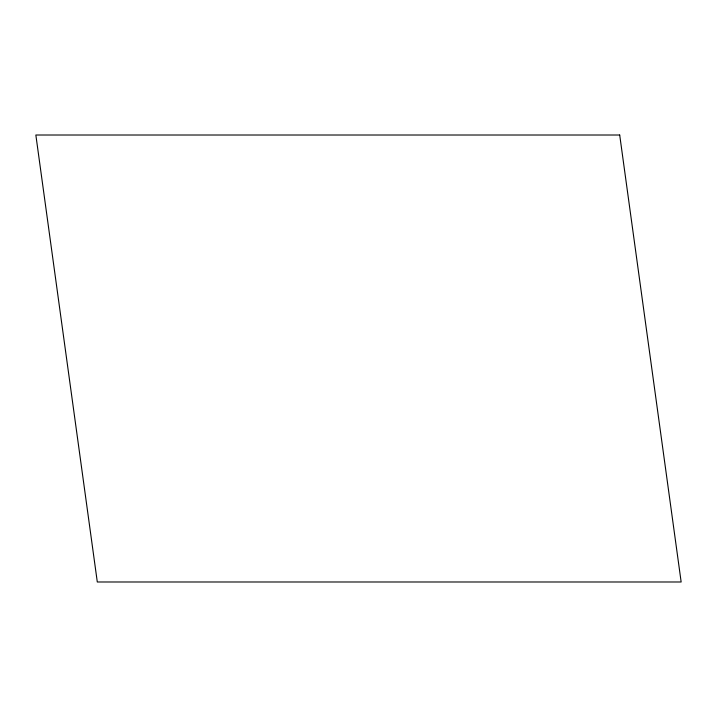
<?xml version="1.0" encoding="UTF-8"?>
<svg xmlns="http://www.w3.org/2000/svg" width="717" height="717" viewBox="0 0 717 717"><rect width="100%" height="100%" fill="white"/><g stroke="black" fill="none" stroke-linecap="round" stroke-linejoin="round"><path stroke-width="1.08" d="M619.703 135.011L35.85 135.011L97.297 581.989L681.15 581.989L619.703 135.011"/></g></svg>
